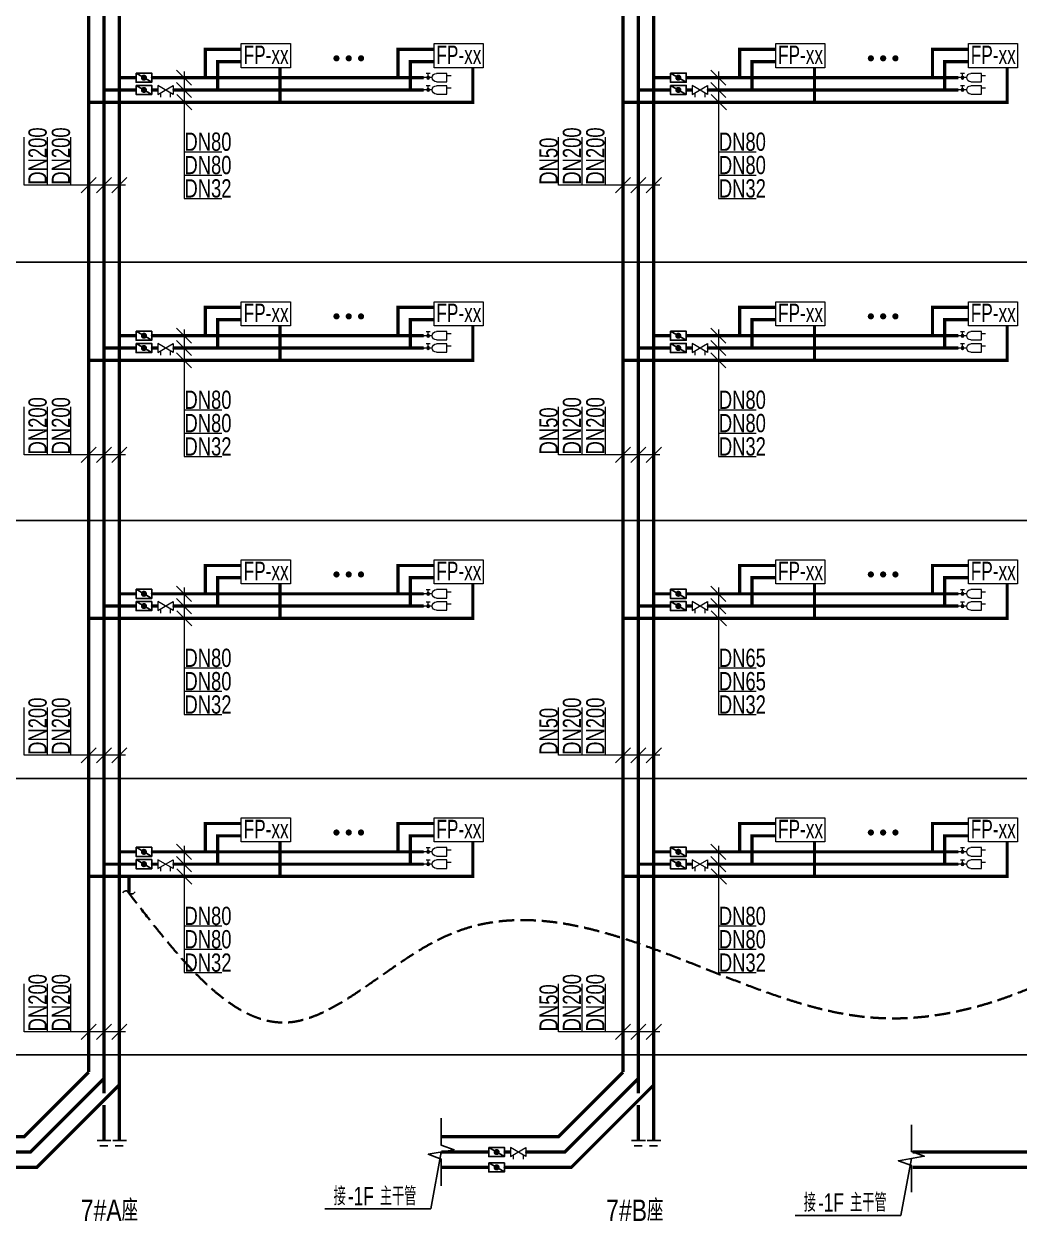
# Model space of a CAD drawing. Extents: x -778003 to -147913, y -2164908 to -814216.
# Drawn here: x -458302 to -442101, y -1025691 to -1006208 of the extents above; entities that cross this region are included whole.
import ezdxf

# ---------------------------------------------------------------- set-up
doc = ezdxf.new("R2010")
doc.units = 0
doc.header["$LTSCALE"] = 1000
doc.header["$MEASUREMENT"] = 0
doc.linetypes.add('CENTER2', pattern=[1.125, 0.75, -0.125, 0.125, -0.125])
doc.linetypes.add('DASH', pattern=[0.35, 0.25, -0.1])
doc.layers.get('0').update_dxf_attribs({"linetype": 'CONTINUOUS'})
for name, color, linetype in [('EQ-TH', 7, 'CONTINUOUS'), ('H-公共文字', 7, 'CONTINUOUS'), ('TEXT-风机盘管', 7, 'CONTINUOUS'), ('VALVE-空冷热供水', 7, 'CONTINUOUS')]:
    doc.layers.add(name, color=color, linetype=linetype)
for name, color, linetype, lineweight in [('EQ-风机盘管', 7, 'CONTINUOUS', 20), ('H-DIM-空调', 7, 'CONTINUOUS', 20), ('H-KT-冷凝', 5, 'N_LINE', 35), ('H-KT-冷热供', 3, 'LRG_LINE', 35), ('H-KT-冷热回', 2, 'LRH_LINE', 35), ('H-KT-阀件', 7, 'CONTINUOUS', 20), ('H-辅助', 7, 'CONTINUOUS', 20)]:
    doc.layers.add(name, color=color, linetype=linetype, lineweight=lineweight)
doc.styles.add('_THVAC_PIPEDN', font='ROS', dxfattribs={"width": 0.8, "height": 3.5, "bigfont": 'JD'})
doc.styles.add('GB-100', font='ROS', dxfattribs={"width": 0.8, "height": 300, "bigfont": 'JD'})
doc.styles.add('HZF', font='ROS', dxfattribs={"width": 0.8, "bigfont": 'JD'})
doc.styles.add('KHZ', font='ROMANS', dxfattribs={"width": 0.7, "bigfont": 'HZTXT'})
doc.linetypes.add('LRG_LINE', pattern='A,1.5,-0.1,["LRG",KHZ,S=0.1,R=0,X=-0.1,Y=-0.05],-0.2', length=1.8)
doc.linetypes.add('LRH_LINE', pattern='A,1.5,-0.1,["LRH",KHZ,S=0.1,R=0,X=-0.1,Y=-0.05],-0.2', length=1.8)
doc.linetypes.add('N_LINE', pattern='A,1.5,-0.1,["N",KHZ,S=0.1,R=0,X=-0.1,Y=-0.05],-0.02', length=1.62)

# ---------------------------------------------------------------- blocks, each defined once
blk = doc.blocks.new('$VALVE$00000964')
h = blk.add_hatch(color=256)
h.paths.add_polyline_path([(15, 46, 0.414214), (0, 61), (0, 31, 0.414214)])
h.paths.add_polyline_path([(0, 61, 0.414214), (-15, 46, 0.414214), (0, 31)])
for p, q in [((23, 251), (23, 297)), ((-46, 138), (-46, 251)), ((-46, 251), (46, 251)), ((46, 251), (46, 138)), ((0, 92), (0, 0)), ((15, 46), (44, 46)), ((44, 68), (44, 24))]:
    blk.add_line(p, q)
blk.add_circle((0, 46), 14.7)
blk.add_arc((0, 138), 46.1, 180, 0)
blk.add_point((0, 0))
blk = doc.blocks.new('$VALVE$00000929')
blk.add_lwpolyline([(-125, -72), (125, 72), (125, -72), (-125, 72)], close=True)
for points in [[(-80, -46), (-80, -116)], [(80, -46), (80, -116)]]:
    blk.add_lwpolyline(points)
for p in [(-125, 0), (125, 0)]:
    blk.add_point(p)
blk = doc.blocks.new('$VALVE$00000898')
blk.add_lwpolyline([(128, 74), (-128, -74), (-128, 74)], close=True)
blk.add_lwpolyline([(128, 74), (128, -74), (-128, -74)])
at = {"const_width": 50}
blk.add_lwpolyline([(0, 25, -1), (0, -25, -1)], format="xyb", close=True, dxfattribs=at)
for p in [(-128, 0), (128, 0)]:
    blk.add_point(p)
blk = doc.blocks.new('$ThvacSys$00000040')
at = {"elevation": 0}
blk.add_lwpolyline([(7, -101, -0.575183), (0, 0, 0.604745), (-11, 101, 16.924828)], format="xyb", dxfattribs=at)

msp = doc.modelspace()

# ---------------------------------------------------------------- hatches: boundary and pattern name
at = {"layer": 'H-KT-冷凝', "linetype": 'CENTER2'}
for points in [[(-450994.5, -1007482.2), (-450968.3, -1007482.2), (-450968.3, -1007508.5)], [(-450994.5, -1007482.2), (-450994.5, -1007508.5), (-450968.3, -1007508.5)], [(-442294.5, -1007482.2), (-442268.3, -1007482.2), (-442268.3, -1007508.5)], [(-442294.5, -1007482.2), (-442294.5, -1007508.5), (-442268.3, -1007508.5)], [(-450994.5, -1011682.2), (-450968.3, -1011682.2), (-450968.3, -1011708.5)], [(-450994.5, -1011682.2), (-450994.5, -1011708.5), (-450968.3, -1011708.5)], [(-442294.5, -1011682.2), (-442268.3, -1011682.2), (-442268.3, -1011708.5)], [(-442294.5, -1011682.2), (-442294.5, -1011708.5), (-442268.3, -1011708.5)], [(-450994.5, -1015882.2), (-450968.3, -1015882.2), (-450968.3, -1015908.5)], [(-450994.5, -1015882.2), (-450994.5, -1015908.5), (-450968.3, -1015908.5)], [(-442294.5, -1015882.2), (-442268.3, -1015882.2), (-442268.3, -1015908.5)], [(-442294.5, -1015882.2), (-442294.5, -1015908.5), (-442268.3, -1015908.5)], [(-450994.5, -1020082.2), (-450968.3, -1020082.2), (-450968.3, -1020108.5)], [(-450994.5, -1020082.2), (-450994.5, -1020108.5), (-450968.3, -1020108.5)], [(-442294.5, -1020082.2), (-442268.3, -1020082.2), (-442268.3, -1020108.5)], [(-442294.5, -1020082.2), (-442294.5, -1020108.5), (-442268.3, -1020108.5)]]:
    msp.add_hatch(color=256, dxfattribs=at).paths.add_polyline_path(points)
at = {"layer": 'H-KT-冷热供', "linetype": 'Continuous'}
for points in [[(-455348.9, -1006621.1), (-455375.1, -1006621.1), (-455375.1, -1006594.8)], [(-455348.9, -1006621.1), (-455348.9, -1006594.8), (-455375.1, -1006594.8)], [(-452211.1, -1006621.1), (-452237.3, -1006621.1), (-452237.3, -1006594.8)], [(-452211.1, -1006621.1), (-452211.1, -1006594.8), (-452237.3, -1006594.8)], [(-446648.9, -1006621.1), (-446675.1, -1006621.1), (-446675.1, -1006594.8)], [(-446648.9, -1006621.1), (-446648.9, -1006594.8), (-446675.1, -1006594.8)], [(-443511.1, -1006621.1), (-443537.3, -1006621.1), (-443537.3, -1006594.8)], [(-443511.1, -1006621.1), (-443511.1, -1006594.8), (-443537.3, -1006594.8)], [(-455348.9, -1010821.1), (-455375.1, -1010821.1), (-455375.1, -1010794.8)], [(-455348.9, -1010821.1), (-455348.9, -1010794.8), (-455375.1, -1010794.8)], [(-452211.1, -1010821.1), (-452237.3, -1010821.1), (-452237.3, -1010794.8)], [(-452211.1, -1010821.1), (-452211.1, -1010794.8), (-452237.3, -1010794.8)], [(-446648.9, -1010821.1), (-446675.1, -1010821.1), (-446675.1, -1010794.8)], [(-446648.9, -1010821.1), (-446648.9, -1010794.8), (-446675.1, -1010794.8)], [(-443511.1, -1010821.1), (-443537.3, -1010821.1), (-443537.3, -1010794.8)], [(-443511.1, -1010821.1), (-443511.1, -1010794.8), (-443537.3, -1010794.8)], [(-455348.9, -1015021.1), (-455375.1, -1015021.1), (-455375.1, -1014994.8)], [(-455348.9, -1015021.1), (-455348.9, -1014994.8), (-455375.1, -1014994.8)], [(-452211.1, -1015021.1), (-452237.3, -1015021.1), (-452237.3, -1014994.8)], [(-452211.1, -1015021.1), (-452211.1, -1014994.8), (-452237.3, -1014994.8)], [(-446648.9, -1015021.1), (-446675.1, -1015021.1), (-446675.1, -1014994.8)], [(-446648.9, -1015021.1), (-446648.9, -1014994.8), (-446675.1, -1014994.8)], [(-443511.1, -1015021.1), (-443537.3, -1015021.1), (-443537.3, -1014994.8)], [(-443511.1, -1015021.1), (-443511.1, -1014994.8), (-443537.3, -1014994.8)], [(-455348.9, -1019221.1), (-455375.1, -1019221.1), (-455375.1, -1019194.8)], [(-455348.9, -1019221.1), (-455348.9, -1019194.8), (-455375.1, -1019194.8)], [(-452211.1, -1019221.1), (-452237.3, -1019221.1), (-452237.3, -1019194.8)], [(-452211.1, -1019221.1), (-452211.1, -1019194.8), (-452237.3, -1019194.8)], [(-446648.9, -1019221.1), (-446675.1, -1019221.1), (-446675.1, -1019194.8)], [(-446648.9, -1019221.1), (-446648.9, -1019194.8), (-446675.1, -1019194.8)], [(-443511.1, -1019221.1), (-443537.3, -1019221.1), (-443537.3, -1019194.8)], [(-443511.1, -1019221.1), (-443511.1, -1019194.8), (-443537.3, -1019194.8)]]:
    msp.add_hatch(color=256, dxfattribs=at).paths.add_polyline_path(points)
at = {"layer": 'H-KT-冷热回', "linetype": 'DASH'}
for points in [[(-455148.9, -1006821.1), (-455175.1, -1006821.1), (-455175.1, -1006794.8)], [(-455148.9, -1006821.1), (-455148.9, -1006794.8), (-455175.1, -1006794.8)], [(-452011.1, -1006821.1), (-452037.3, -1006821.1), (-452037.3, -1006794.8)], [(-452011.1, -1006821.1), (-452011.1, -1006794.8), (-452037.3, -1006794.8)], [(-446448.9, -1006821.1), (-446475.1, -1006821.1), (-446475.1, -1006794.8)], [(-446448.9, -1006821.1), (-446448.9, -1006794.8), (-446475.1, -1006794.8)], [(-443311.1, -1006821.1), (-443337.3, -1006821.1), (-443337.3, -1006794.8)], [(-443311.1, -1006821.1), (-443311.1, -1006794.8), (-443337.3, -1006794.8)], [(-455148.9, -1011021.1), (-455175.1, -1011021.1), (-455175.1, -1010994.8)], [(-455148.9, -1011021.1), (-455148.9, -1010994.8), (-455175.1, -1010994.8)], [(-452011.1, -1011021.1), (-452037.3, -1011021.1), (-452037.3, -1010994.8)], [(-452011.1, -1011021.1), (-452011.1, -1010994.8), (-452037.3, -1010994.8)], [(-446448.9, -1011021.1), (-446475.1, -1011021.1), (-446475.1, -1010994.8)], [(-446448.9, -1011021.1), (-446448.9, -1010994.8), (-446475.1, -1010994.8)], [(-443311.1, -1011021.1), (-443337.3, -1011021.1), (-443337.3, -1010994.8)], [(-443311.1, -1011021.1), (-443311.1, -1010994.8), (-443337.3, -1010994.8)], [(-455148.9, -1015221.1), (-455175.1, -1015221.1), (-455175.1, -1015194.8)], [(-455148.9, -1015221.1), (-455148.9, -1015194.8), (-455175.1, -1015194.8)], [(-452011.1, -1015221.1), (-452037.3, -1015221.1), (-452037.3, -1015194.8)], [(-452011.1, -1015221.1), (-452011.1, -1015194.8), (-452037.3, -1015194.8)], [(-446448.9, -1015221.1), (-446475.1, -1015221.1), (-446475.1, -1015194.8)], [(-446448.9, -1015221.1), (-446448.9, -1015194.8), (-446475.1, -1015194.8)], [(-443311.1, -1015221.1), (-443337.3, -1015221.1), (-443337.3, -1015194.8)], [(-443311.1, -1015221.1), (-443311.1, -1015194.8), (-443337.3, -1015194.8)], [(-455148.9, -1019421.1), (-455175.1, -1019421.1), (-455175.1, -1019394.8)], [(-455148.9, -1019421.1), (-455148.9, -1019394.8), (-455175.1, -1019394.8)], [(-452011.1, -1019421.1), (-452037.3, -1019421.1), (-452037.3, -1019394.8)], [(-452011.1, -1019421.1), (-452011.1, -1019394.8), (-452037.3, -1019394.8)], [(-446448.9, -1019421.1), (-446475.1, -1019421.1), (-446475.1, -1019394.8)], [(-446448.9, -1019421.1), (-446448.9, -1019394.8), (-446475.1, -1019394.8)], [(-443311.1, -1019421.1), (-443337.3, -1019421.1), (-443337.3, -1019394.8)], [(-443311.1, -1019421.1), (-443311.1, -1019394.8), (-443337.3, -1019394.8)]]:
    msp.add_hatch(color=256, dxfattribs=at).paths.add_polyline_path(points)

# ---------------------------------------------------------------- linework, layer by layer
for p, q in [((-480720.3, -1010087.1), (-408080, -1010087.1)), ((-480720.3, -1014287.1), (-408080, -1014287.1)), ((-480720.3, -1018487.1), (-408080, -1018487.1)), ((-480720.3, -1022987.1), (-408080, -1022987.1)), ((-456885.6, -1024381.6), (-457108.3, -1024381.6)), ((-456633.6, -1024381.6), (-456856.4, -1024381.6)), ((-448185.6, -1024381.6), (-448408.3, -1024381.6)), ((-447933.6, -1024381.6), (-448156.4, -1024381.6)), ((-456938.1, -1024465.4), (-457066.6, -1024465.4)), ((-456688.1, -1024465.4), (-456816.6, -1024465.4)), ((-448238.1, -1024465.4), (-448366.6, -1024465.4)), ((-447988.1, -1024465.4), (-448116.6, -1024465.4))]:
    msp.add_line(p, q)
at = {"const_width": 50}
for points in [[(-453239.1, -1006767.4, 1), (-453189.1, -1006767.4, 1)], [(-453039.1, -1006767.4, 1), (-452989.1, -1006767.4, 1)], [(-452839.1, -1006767.4, 1), (-452789.1, -1006767.4, 1)], [(-444539.1, -1006767.4, 1), (-444489.1, -1006767.4, 1)], [(-444339.1, -1006767.4, 1), (-444289.1, -1006767.4, 1)], [(-444139.1, -1006767.4, 1), (-444089.1, -1006767.4, 1)], [(-453239.1, -1010967.4, 1), (-453189.1, -1010967.4, 1)], [(-453039.1, -1010967.4, 1), (-452989.1, -1010967.4, 1)], [(-452839.1, -1010967.4, 1), (-452789.1, -1010967.4, 1)], [(-444539.1, -1010967.4, 1), (-444489.1, -1010967.4, 1)], [(-444339.1, -1010967.4, 1), (-444289.1, -1010967.4, 1)], [(-444139.1, -1010967.4, 1), (-444089.1, -1010967.4, 1)], [(-453239.1, -1015167.4, 1), (-453189.1, -1015167.4, 1)], [(-453039.1, -1015167.4, 1), (-452989.1, -1015167.4, 1)], [(-452839.1, -1015167.4, 1), (-452789.1, -1015167.4, 1)], [(-444539.1, -1015167.4, 1), (-444489.1, -1015167.4, 1)], [(-444339.1, -1015167.4, 1), (-444289.1, -1015167.4, 1)], [(-444139.1, -1015167.4, 1), (-444089.1, -1015167.4, 1)], [(-453239.1, -1019367.4, 1), (-453189.1, -1019367.4, 1)], [(-453039.1, -1019367.4, 1), (-452989.1, -1019367.4, 1)], [(-452839.1, -1019367.4, 1), (-452789.1, -1019367.4, 1)], [(-444539.1, -1019367.4, 1), (-444489.1, -1019367.4, 1)], [(-444339.1, -1019367.4, 1), (-444289.1, -1019367.4, 1)], [(-444139.1, -1019367.4, 1), (-444089.1, -1019367.4, 1)]]:
    msp.add_lwpolyline(points, format="xyb", close=True, dxfattribs=at)
at = {"color": 8, "linetype": 'DASH', "lineweight": 30}
msp.add_spline([(-456617.9, -1020321.6, 0), (-453993, -1022457.2), (-451420.5, -1021046.8), (-444636.4, -1022366.2), (-438751.7, -1020082.2)], degree=3, dxfattribs=at)
at = {"layer": 'EQ-风机盘管', "color": 4}
for points in [[(-454763, -1006528.9), (-453962.8, -1006528.9), (-453962.8, -1006921.1), (-454763, -1006921.1)], [(-451625.2, -1006528.9), (-450825, -1006528.9), (-450825, -1006921.1), (-451625.2, -1006921.1)], [(-446063, -1006528.9), (-445262.8, -1006528.9), (-445262.8, -1006921.1), (-446063, -1006921.1)], [(-442925.2, -1006528.9), (-442125, -1006528.9), (-442125, -1006921.1), (-442925.2, -1006921.1)], [(-454763, -1010728.9), (-453962.8, -1010728.9), (-453962.8, -1011121.1), (-454763, -1011121.1)], [(-451625.2, -1010728.9), (-450825, -1010728.9), (-450825, -1011121.1), (-451625.2, -1011121.1)], [(-446063, -1010728.9), (-445262.8, -1010728.9), (-445262.8, -1011121.1), (-446063, -1011121.1)], [(-442925.2, -1010728.9), (-442125, -1010728.9), (-442125, -1011121.1), (-442925.2, -1011121.1)], [(-454763, -1014928.9), (-453962.8, -1014928.9), (-453962.8, -1015321.1), (-454763, -1015321.1)], [(-451625.2, -1014928.9), (-450825, -1014928.9), (-450825, -1015321.1), (-451625.2, -1015321.1)], [(-446063, -1014928.9), (-445262.8, -1014928.9), (-445262.8, -1015321.1), (-446063, -1015321.1)], [(-442925.2, -1014928.9), (-442125, -1014928.9), (-442125, -1015321.1), (-442925.2, -1015321.1)], [(-454763, -1019128.9), (-453962.8, -1019128.9), (-453962.8, -1019521.1), (-454763, -1019521.1)], [(-451625.2, -1019128.9), (-450825, -1019128.9), (-450825, -1019521.1), (-451625.2, -1019521.1)], [(-446063, -1019128.9), (-445262.8, -1019128.9), (-445262.8, -1019521.1), (-446063, -1019521.1)], [(-442925.2, -1019128.9), (-442125, -1019128.9), (-442125, -1019521.1), (-442925.2, -1019521.1)]]:
    msp.add_lwpolyline(points, close=True, dxfattribs=at)
at = {"layer": 'H-DIM-空调'}
for p, q in [((-455820.1, -1006958.5), (-455572.6, -1007205.9)), ((-455696.3, -1006982.2), (-455696.3, -1008588)), ((-447120.1, -1006958.5), (-446872.6, -1007205.9)), ((-446996.3, -1006982.2), (-446996.3, -1008588)), ((-455820.1, -1007158.5), (-455572.6, -1007405.9)), ((-447120.1, -1007158.5), (-446872.6, -1007405.9)), ((-455814.4, -1007358.5), (-455566.9, -1007605.9)), ((-447114.4, -1007358.5), (-446866.9, -1007605.9)), ((-458296.8, -1008831.8), (-458296.8, -1008051.2)), ((-457916.8, -1008831.8), (-457916.8, -1008051.2)), ((-457536.8, -1008831.8), (-457536.8, -1008051.2)), ((-449596.8, -1008831.8), (-449596.8, -1008051.2)), ((-449216.8, -1008831.8), (-449216.8, -1008051.2)), ((-448836.8, -1008831.8), (-448836.8, -1008051.2)), ((-455696.3, -1008288), (-455080.8, -1008288)), ((-455696.3, -1008288), (-455696.3, -1009048)), ((-446996.3, -1008288), (-446380.8, -1008288)), ((-446996.3, -1008288), (-446996.3, -1009048)), ((-457372.7, -1008955.6), (-457125.2, -1008708.1)), ((-457122.7, -1008955.6), (-456875.2, -1008708.1)), ((-456872.7, -1008955.6), (-456625.2, -1008708.1)), ((-455696.3, -1008668), (-455080.8, -1008668)), ((-448672.7, -1008955.6), (-448425.2, -1008708.1)), ((-448422.7, -1008955.6), (-448175.2, -1008708.1)), ((-448172.7, -1008955.6), (-447925.2, -1008708.1)), ((-446996.3, -1008668), (-446380.8, -1008668)), ((-457536.8, -1008831.8), (-458296.8, -1008831.8)), ((-456648.9, -1008831.8), (-457536.8, -1008831.8)), ((-448836.8, -1008831.8), (-449596.8, -1008831.8)), ((-447948.9, -1008831.8), (-448836.8, -1008831.8)), ((-455696.3, -1009048), (-455080.8, -1009048)), ((-446996.3, -1009048), (-446380.8, -1009048)), ((-455820.1, -1011158.5), (-455572.6, -1011405.9)), ((-447120.1, -1011158.5), (-446872.6, -1011405.9)), ((-455696.3, -1011182.2), (-455696.3, -1012788)), ((-446996.3, -1011182.2), (-446996.3, -1012788)), ((-455820.1, -1011358.5), (-455572.6, -1011605.9)), ((-447120.1, -1011358.5), (-446872.6, -1011605.9)), ((-455820.1, -1011558.5), (-455572.6, -1011805.9)), ((-447120.1, -1011558.5), (-446872.6, -1011805.9)), ((-458296.8, -1013221.8), (-458296.8, -1012441.2)), ((-457916.8, -1013221.8), (-457916.8, -1012441.2)), ((-457536.8, -1013221.8), (-457536.8, -1012441.2)), ((-455696.3, -1012488), (-455080.8, -1012488)), ((-455696.3, -1012488), (-455696.3, -1013248)), ((-449596.8, -1013221.8), (-449596.8, -1012441.2)), ((-449216.8, -1013221.8), (-449216.8, -1012441.2)), ((-448836.8, -1013221.8), (-448836.8, -1012441.2)), ((-446996.3, -1012488), (-446380.8, -1012488)), ((-446996.3, -1012488), (-446996.3, -1013248)), ((-455696.3, -1012868), (-455080.8, -1012868)), ((-446996.3, -1012868), (-446380.8, -1012868)), ((-457372.7, -1013345.6), (-457125.2, -1013098.1)), ((-457122.7, -1013345.6), (-456875.2, -1013098.1)), ((-456872.7, -1013345.6), (-456625.2, -1013098.1)), ((-448672.7, -1013345.6), (-448425.2, -1013098.1)), ((-448422.7, -1013345.6), (-448175.2, -1013098.1)), ((-448172.7, -1013345.6), (-447925.2, -1013098.1)), ((-457536.8, -1013221.8), (-458296.8, -1013221.8)), ((-456648.9, -1013221.8), (-457536.8, -1013221.8)), ((-455696.3, -1013248), (-455080.8, -1013248)), ((-448836.8, -1013221.8), (-449596.8, -1013221.8)), ((-447948.9, -1013221.8), (-448836.8, -1013221.8)), ((-446996.3, -1013248), (-446380.8, -1013248)), ((-455820.1, -1015358.5), (-455572.6, -1015605.9)), ((-455696.3, -1015382.2), (-455696.3, -1016988)), ((-447120.1, -1015358.5), (-446872.6, -1015605.9)), ((-446996.3, -1015382.2), (-446996.3, -1016988)), ((-455820.1, -1015558.5), (-455572.6, -1015805.9)), ((-447120.1, -1015558.5), (-446872.6, -1015805.9)), ((-455814.4, -1015758.5), (-455566.9, -1016005.9)), ((-447114.4, -1015758.5), (-446866.9, -1016005.9)), ((-455696.3, -1016688), (-455080.8, -1016688)), ((-455696.3, -1016688), (-455696.3, -1017448)), ((-446996.3, -1016688), (-446380.8, -1016688)), ((-446996.3, -1016688), (-446996.3, -1017448)), ((-455696.3, -1017068), (-455080.8, -1017068)), ((-446996.3, -1017068), (-446380.8, -1017068)), ((-458296.8, -1018111), (-458296.8, -1017330.3)), ((-457916.8, -1018111), (-457916.8, -1017330.3)), ((-457536.8, -1018111), (-457536.8, -1017330.3)), ((-449596.8, -1018111), (-449596.8, -1017330.3)), ((-449216.8, -1018111), (-449216.8, -1017330.3)), ((-448836.8, -1018111), (-448836.8, -1017330.3)), ((-455696.3, -1017448), (-455080.8, -1017448)), ((-446996.3, -1017448), (-446380.8, -1017448)), ((-457536.8, -1018111), (-458296.8, -1018111)), ((-456648.9, -1018111), (-457536.8, -1018111)), ((-457372.7, -1018234.7), (-457125.2, -1017987.2)), ((-457122.7, -1018234.7), (-456875.2, -1017987.2)), ((-456872.7, -1018234.7), (-456625.2, -1017987.2)), ((-448836.8, -1018111), (-449596.8, -1018111)), ((-447948.9, -1018111), (-448836.8, -1018111)), ((-448672.7, -1018234.7), (-448425.2, -1017987.2)), ((-448422.7, -1018234.7), (-448175.2, -1017987.2)), ((-448172.7, -1018234.7), (-447925.2, -1017987.2)), ((-455820.1, -1019558.5), (-455572.6, -1019805.9)), ((-455696.3, -1019582.2), (-455696.3, -1021188)), ((-447120.1, -1019558.5), (-446872.6, -1019805.9)), ((-446996.3, -1019582.2), (-446996.3, -1021188)), ((-455820.1, -1019758.5), (-455572.6, -1020005.9)), ((-447120.1, -1019758.5), (-446872.6, -1020005.9)), ((-455814.4, -1019958.5), (-455566.9, -1020205.9)), ((-447114.4, -1019958.5), (-446866.9, -1020205.9)), ((-455696.3, -1020888), (-455080.8, -1020888)), ((-455696.3, -1020888), (-455696.3, -1021648)), ((-446996.3, -1020888), (-446380.8, -1020888)), ((-446996.3, -1020888), (-446996.3, -1021648)), ((-455696.3, -1021268), (-455080.8, -1021268)), ((-446996.3, -1021268), (-446380.8, -1021268)), ((-455696.3, -1021648), (-455080.8, -1021648)), ((-446996.3, -1021648), (-446380.8, -1021648)), ((-458296.8, -1022611), (-458296.8, -1021830.3)), ((-457916.8, -1022611), (-457916.8, -1021830.3)), ((-457536.8, -1022611), (-457536.8, -1021830.3)), ((-449596.8, -1022611), (-449596.8, -1021830.3)), ((-449216.8, -1022611), (-449216.8, -1021830.3)), ((-448836.8, -1022611), (-448836.8, -1021830.3)), ((-457536.8, -1022611), (-458296.8, -1022611)), ((-456648.9, -1022611), (-457536.8, -1022611)), ((-457372.7, -1022734.7), (-457125.2, -1022487.2)), ((-457122.7, -1022734.7), (-456875.2, -1022487.2)), ((-456872.7, -1022734.7), (-456625.2, -1022487.2)), ((-448836.8, -1022611), (-449596.8, -1022611)), ((-447948.9, -1022611), (-448836.8, -1022611)), ((-448672.7, -1022734.7), (-448425.2, -1022487.2)), ((-448422.7, -1022734.7), (-448175.2, -1022487.2)), ((-448172.7, -1022734.7), (-447925.2, -1022487.2))]:
    msp.add_line(p, q, dxfattribs=at)
at = {"layer": 'H-KT-冷凝', "linetype": 'CENTER2', "ltscale": 1.5, "const_width": 52.5}
for points in [[(-457248.9, -1007982.2), (-457248.9, -1003782.2)], [(-448548.9, -1007982.2), (-448548.9, -1003782.2)], [(-454132.4, -1007482.2), (-454132.4, -1006921.1)], [(-450994.5, -1007482.2), (-450994.5, -1006921.1)], [(-445432.4, -1007482.2), (-445432.4, -1006921.1)], [(-442294.5, -1007482.2), (-442294.5, -1006921.1)], [(-457248.9, -1007482.2), (-454132.4, -1007482.2)], [(-454132.4, -1007482.2), (-450994.5, -1007482.2)], [(-448548.9, -1007482.2), (-445432.4, -1007482.2)], [(-445432.4, -1007482.2), (-442294.5, -1007482.2)], [(-457248.9, -1012182.2), (-457248.9, -1007982.2)], [(-448548.9, -1012182.2), (-448548.9, -1007982.2)], [(-454132.4, -1011682.2), (-454132.4, -1011121.1)], [(-450994.5, -1011682.2), (-450994.5, -1011121.1)], [(-445432.4, -1011682.2), (-445432.4, -1011121.1)], [(-442294.5, -1011682.2), (-442294.5, -1011121.1)], [(-457248.9, -1011682.2), (-454132.4, -1011682.2)], [(-454132.4, -1011682.2), (-450994.5, -1011682.2)], [(-448548.9, -1011682.2), (-445432.4, -1011682.2)], [(-445432.4, -1011682.2), (-442294.5, -1011682.2)], [(-457248.9, -1016382.2), (-457248.9, -1012182.2)], [(-448548.9, -1016382.2), (-448548.9, -1012182.2)], [(-454132.4, -1015882.2), (-454132.4, -1015321.1)], [(-450994.5, -1015882.2), (-450994.5, -1015321.1)], [(-445432.4, -1015882.2), (-445432.4, -1015321.1)], [(-442294.5, -1015882.2), (-442294.5, -1015321.1)], [(-457248.9, -1015882.2), (-454132.4, -1015882.2)], [(-454132.4, -1015882.2), (-450994.5, -1015882.2)], [(-448548.9, -1015882.2), (-445432.4, -1015882.2)], [(-445432.4, -1015882.2), (-442294.5, -1015882.2)], [(-457248.9, -1020882.2), (-457248.9, -1016382.2)], [(-448548.9, -1020882.2), (-448548.9, -1016382.2)], [(-454132.4, -1020082.2), (-454132.4, -1019521.1)], [(-450994.5, -1020082.2), (-450994.5, -1019521.1)], [(-445432.4, -1020082.2), (-445432.4, -1019521.1)], [(-442294.5, -1020082.2), (-442294.5, -1019521.1)], [(-457248.9, -1020082.2), (-454132.4, -1020082.2)], [(-454132.4, -1020082.2), (-450994.5, -1020082.2)], [(-448548.9, -1020082.2), (-445432.4, -1020082.2)], [(-445432.4, -1020082.2), (-442294.5, -1020082.2)], [(-457248.9, -1023267.7), (-457248.9, -1020882.2)], [(-448548.9, -1023267.7), (-448548.9, -1020882.2)], [(-460208.9, -1024317.5), (-458298.8, -1024317.5), (-457248.9, -1023267.7)], [(-451508.9, -1024317.5), (-449598.8, -1024317.5), (-448548.9, -1023267.7)]]:
    msp.add_lwpolyline(points, dxfattribs=at)
at = {"layer": 'H-KT-冷凝', "linetype": 'CENTER2', "ltscale": 1.5, "const_width": 52.5, "elevation": 0}
msp.add_lwpolyline([(-456593.3, -1020342.2), (-456593.3, -1020082.2)], dxfattribs=at)
at = {"layer": 'H-KT-冷热供', "linetype": 'Continuous', "ltscale": 1.5, "const_width": 52.5}
for points in [[(-456748.9, -1007382.2), (-456748.9, -1003182.2)], [(-448048.9, -1007382.2), (-448048.9, -1003182.2)], [(-455348.9, -1007082.2), (-455348.9, -1006621.1)], [(-455348.9, -1006621.1), (-454763, -1006621.1)], [(-452211.1, -1007082.2), (-452211.1, -1006621.1)], [(-452211.1, -1006621.1), (-451625.2, -1006621.1)], [(-446648.9, -1007082.2), (-446648.9, -1006621.1)], [(-446648.9, -1006621.1), (-446063, -1006621.1)], [(-443511.1, -1007082.2), (-443511.1, -1006621.1)], [(-443511.1, -1006621.1), (-442925.2, -1006621.1)], [(-456748.9, -1007082.2), (-456476.9, -1007082.2)], [(-456220.9, -1007082.2), (-455348.9, -1007082.2)], [(-455348.9, -1007082.2), (-452211.1, -1007082.2)], [(-452211.1, -1007082.2), (-451791.9, -1007082.2)], [(-448048.9, -1007082.2), (-447776.9, -1007082.2)], [(-447520.9, -1007082.2), (-446648.9, -1007082.2)], [(-446648.9, -1007082.2), (-443511.1, -1007082.2)], [(-443511.1, -1007082.2), (-443091.9, -1007082.2)], [(-456748.9, -1009442.2), (-456748.9, -1007382.2)], [(-448048.9, -1009442.2), (-448048.9, -1007382.2)], [(-456748.9, -1011582.2), (-456748.9, -1009442.2)], [(-448048.9, -1011582.2), (-448048.9, -1009442.2)], [(-455348.9, -1011282.2), (-455348.9, -1010821.1)], [(-455348.9, -1010821.1), (-454763, -1010821.1)], [(-452211.1, -1011282.2), (-452211.1, -1010821.1)], [(-452211.1, -1010821.1), (-451625.2, -1010821.1)], [(-446648.9, -1011282.2), (-446648.9, -1010821.1)], [(-446648.9, -1010821.1), (-446063, -1010821.1)], [(-443511.1, -1011282.2), (-443511.1, -1010821.1)], [(-443511.1, -1010821.1), (-442925.2, -1010821.1)], [(-456748.9, -1011282.2), (-456476.9, -1011282.2)], [(-456220.9, -1011282.2), (-455348.9, -1011282.2)], [(-455348.9, -1011282.2), (-452211.1, -1011282.2)], [(-452211.1, -1011282.2), (-451791.9, -1011282.2)], [(-448048.9, -1011282.2), (-447776.9, -1011282.2)], [(-447520.9, -1011282.2), (-446648.9, -1011282.2)], [(-446648.9, -1011282.2), (-443511.1, -1011282.2)], [(-443511.1, -1011282.2), (-443091.9, -1011282.2)], [(-456748.9, -1015482.2), (-456748.9, -1011582.2)], [(-448048.9, -1015482.2), (-448048.9, -1011582.2)], [(-455348.9, -1015482.2), (-455348.9, -1015021.1)], [(-455348.9, -1015021.1), (-454763, -1015021.1)], [(-452211.1, -1015482.2), (-452211.1, -1015021.1)], [(-452211.1, -1015021.1), (-451625.2, -1015021.1)], [(-446648.9, -1015482.2), (-446648.9, -1015021.1)], [(-446648.9, -1015021.1), (-446063, -1015021.1)], [(-443511.1, -1015482.2), (-443511.1, -1015021.1)], [(-443511.1, -1015021.1), (-442925.2, -1015021.1)], [(-456748.9, -1020282.2), (-456748.9, -1015482.2)], [(-456748.9, -1015482.2), (-456476.9, -1015482.2)], [(-456220.9, -1015482.2), (-455348.9, -1015482.2)], [(-455348.9, -1015482.2), (-452211.1, -1015482.2)], [(-452211.1, -1015482.2), (-451791.9, -1015482.2)], [(-448048.9, -1020282.2), (-448048.9, -1015482.2)], [(-448048.9, -1015482.2), (-447776.9, -1015482.2)], [(-447520.9, -1015482.2), (-446648.9, -1015482.2)], [(-446648.9, -1015482.2), (-443511.1, -1015482.2)], [(-443511.1, -1015482.2), (-443091.9, -1015482.2)], [(-455348.9, -1019682.2), (-455348.9, -1019221.1)], [(-455348.9, -1019221.1), (-454763, -1019221.1)], [(-452211.1, -1019682.2), (-452211.1, -1019221.1)], [(-452211.1, -1019221.1), (-451625.2, -1019221.1)], [(-446648.9, -1019682.2), (-446648.9, -1019221.1)], [(-446648.9, -1019221.1), (-446063, -1019221.1)], [(-443511.1, -1019682.2), (-443511.1, -1019221.1)], [(-443511.1, -1019221.1), (-442925.2, -1019221.1)], [(-456748.9, -1019682.2), (-456476.9, -1019682.2)], [(-456220.9, -1019682.2), (-455348.9, -1019682.2)], [(-455348.9, -1019682.2), (-452211.1, -1019682.2)], [(-452211.1, -1019682.2), (-451791.9, -1019682.2)], [(-448048.9, -1019682.2), (-447776.9, -1019682.2)], [(-447520.9, -1019682.2), (-446648.9, -1019682.2)], [(-446648.9, -1019682.2), (-443511.1, -1019682.2)], [(-443511.1, -1019682.2), (-443091.9, -1019682.2)], [(-456748.9, -1023474.8), (-456748.9, -1020282.2)], [(-448048.9, -1023474.8), (-448048.9, -1020282.2)], [(-459178.9, -1024817.5), (-458091.7, -1024817.5), (-456748.9, -1023474.8)], [(-456748.9, -1023474.8), (-456748.9, -1024381.6)], [(-450478.9, -1024817.5), (-449391.7, -1024817.5), (-448048.9, -1023474.8)], [(-448048.9, -1023474.8), (-448048.9, -1024381.6)], [(-443835.1, -1024817.5), (-441718, -1024817.5), (-440375.2, -1023474.8)], [(-451508.9, -1024817.5), (-450734.9, -1024817.5)]]:
    msp.add_lwpolyline(points, dxfattribs=at)
at = {"layer": 'H-KT-冷热回', "linetype": 'DASH', "ltscale": 1.5, "const_width": 52.5}
for points in [[(-456998.9, -1007782.2), (-456998.9, -1003582.2)], [(-448298.9, -1007782.2), (-448298.9, -1003582.2)], [(-455148.9, -1007282.2), (-455148.9, -1006821.1)], [(-455148.9, -1006821.1), (-454763, -1006821.1)], [(-452011.1, -1007282.2), (-452011.1, -1006821.1)], [(-452011.1, -1006821.1), (-451625.2, -1006821.1)], [(-446448.9, -1007282.2), (-446448.9, -1006821.1)], [(-446448.9, -1006821.1), (-446063, -1006821.1)], [(-443311.1, -1007282.2), (-443311.1, -1006821.1)], [(-443311.1, -1006821.1), (-442925.2, -1006821.1)], [(-456998.9, -1007282.2), (-456476.9, -1007282.2)], [(-456220.9, -1007282.2), (-456124.1, -1007282.2)], [(-455873.7, -1007282.2), (-455148.9, -1007282.2)], [(-455148.9, -1007282.2), (-452011.1, -1007282.2)], [(-452011.1, -1007282.2), (-451791.9, -1007282.2)], [(-448298.9, -1007282.2), (-447776.9, -1007282.2)], [(-447520.9, -1007282.2), (-447424.1, -1007282.2)], [(-447173.7, -1007282.2), (-446448.9, -1007282.2)], [(-446448.9, -1007282.2), (-443311.1, -1007282.2)], [(-443311.1, -1007282.2), (-443091.9, -1007282.2)], [(-456998.9, -1009442.2), (-456998.9, -1007782.2)], [(-448298.9, -1009442.2), (-448298.9, -1007782.2)], [(-456998.9, -1011982.2), (-456998.9, -1009442.2)], [(-448298.9, -1011982.2), (-448298.9, -1009442.2)], [(-455148.9, -1011482.2), (-455148.9, -1011021.1)], [(-455148.9, -1011021.1), (-454763, -1011021.1)], [(-452011.1, -1011482.2), (-452011.1, -1011021.1)], [(-452011.1, -1011021.1), (-451625.2, -1011021.1)], [(-446448.9, -1011482.2), (-446448.9, -1011021.1)], [(-446448.9, -1011021.1), (-446063, -1011021.1)], [(-443311.1, -1011482.2), (-443311.1, -1011021.1)], [(-443311.1, -1011021.1), (-442925.2, -1011021.1)], [(-456998.9, -1011482.2), (-456476.9, -1011482.2)], [(-456220.9, -1011482.2), (-456124.1, -1011482.2)], [(-455873.7, -1011482.2), (-455148.9, -1011482.2)], [(-455148.9, -1011482.2), (-452011.1, -1011482.2)], [(-452011.1, -1011482.2), (-451791.9, -1011482.2)], [(-448298.9, -1011482.2), (-447776.9, -1011482.2)], [(-447520.9, -1011482.2), (-447424.1, -1011482.2)], [(-447173.7, -1011482.2), (-446448.9, -1011482.2)], [(-446448.9, -1011482.2), (-443311.1, -1011482.2)], [(-443311.1, -1011482.2), (-443091.9, -1011482.2)], [(-456998.9, -1016182.2), (-456998.9, -1011982.2)], [(-448298.9, -1016182.2), (-448298.9, -1011982.2)], [(-455148.9, -1015682.2), (-455148.9, -1015221.1)], [(-455148.9, -1015221.1), (-454763, -1015221.1)], [(-452011.1, -1015682.2), (-452011.1, -1015221.1)], [(-452011.1, -1015221.1), (-451625.2, -1015221.1)], [(-446448.9, -1015682.2), (-446448.9, -1015221.1)], [(-446448.9, -1015221.1), (-446063, -1015221.1)], [(-443311.1, -1015682.2), (-443311.1, -1015221.1)], [(-443311.1, -1015221.1), (-442925.2, -1015221.1)], [(-456998.9, -1015682.2), (-456476.9, -1015682.2)], [(-456220.9, -1015682.2), (-456124.1, -1015682.2)], [(-455873.7, -1015682.2), (-455148.9, -1015682.2)], [(-455148.9, -1015682.2), (-452011.1, -1015682.2)], [(-452011.1, -1015682.2), (-451791.9, -1015682.2)], [(-448298.9, -1015682.2), (-447776.9, -1015682.2)], [(-447520.9, -1015682.2), (-447424.1, -1015682.2)], [(-447173.7, -1015682.2), (-446448.9, -1015682.2)], [(-446448.9, -1015682.2), (-443311.1, -1015682.2)], [(-443311.1, -1015682.2), (-443091.9, -1015682.2)], [(-456998.9, -1020682.2), (-456998.9, -1016182.2)], [(-448298.9, -1020682.2), (-448298.9, -1016182.2)], [(-455148.9, -1019882.2), (-455148.9, -1019421.1)], [(-455148.9, -1019421.1), (-454763, -1019421.1)], [(-452011.1, -1019882.2), (-452011.1, -1019421.1)], [(-452011.1, -1019421.1), (-451625.2, -1019421.1)], [(-446448.9, -1019882.2), (-446448.9, -1019421.1)], [(-446448.9, -1019421.1), (-446063, -1019421.1)], [(-443311.1, -1019882.2), (-443311.1, -1019421.1)], [(-443311.1, -1019421.1), (-442925.2, -1019421.1)], [(-456998.9, -1019882.2), (-456476.9, -1019882.2)], [(-456220.9, -1019882.2), (-456124.1, -1019882.2)], [(-455873.7, -1019882.2), (-455148.9, -1019882.2)], [(-455148.9, -1019882.2), (-452011.1, -1019882.2)], [(-452011.1, -1019882.2), (-451791.9, -1019882.2)], [(-448298.9, -1019882.2), (-447776.9, -1019882.2)], [(-447520.9, -1019882.2), (-447424.1, -1019882.2)], [(-447173.7, -1019882.2), (-446448.9, -1019882.2)], [(-446448.9, -1019882.2), (-443311.1, -1019882.2)], [(-443311.1, -1019882.2), (-443091.9, -1019882.2)], [(-456998.9, -1023371.2), (-456998.9, -1020682.2)], [(-448298.9, -1023371.2), (-448298.9, -1020682.2)], [(-458831.7, -1024567.5), (-458195.3, -1024567.5), (-456998.9, -1023371.2)], [(-456998.9, -1023371.2), (-456998.9, -1023614.9)], [(-450131.7, -1024567.5), (-449495.3, -1024567.5), (-448298.9, -1023371.2)], [(-448298.9, -1023371.2), (-448298.9, -1023614.9)], [(-443835.1, -1024567.5), (-441821.5, -1024567.5), (-440625.2, -1023371.2)], [(-456998.9, -1023804), (-456998.9, -1024381.6)], [(-448298.9, -1023804), (-448298.9, -1024381.6)], [(-451508.9, -1024567.5), (-450734.9, -1024567.5)], [(-450478.9, -1024567.5), (-450382.1, -1024567.5)]]:
    msp.add_lwpolyline(points, dxfattribs=at)
at = {"layer": 'H-公共文字'}
for p, q in [((-451508.9, -1024567.5), (-451679.2, -1025494.5)), ((-443854.4, -1024672.2), (-444024.7, -1025599.3)), ((-453402.4, -1025494.5), (-451679.2, -1025494.5)), ((-445747.8, -1025599.3), (-444024.7, -1025599.3))]:
    msp.add_line(p, q, dxfattribs=at)
for points in [[(-451508.9, -1025118.5), (-451508.9, -1024681), (-451718.9, -1024604.6), (-451298.9, -1024530.5), (-451508.9, -1024456), (-451508.9, -1024018.5)], [(-443854.4, -1025223.2), (-443854.4, -1024785.7), (-444064.4, -1024709.3), (-443644.4, -1024635.2), (-443854.4, -1024560.7), (-443854.4, -1024123.2)]]:
    msp.add_lwpolyline(points, dxfattribs=at)

# ---------------------------------------------------------------- block references
at = {"layer": 'EQ-TH', "rotation": 270}
msp.add_blockref('$ThvacSys$00000040', (-456593.3, -1020342), dxfattribs=at)
at = {"layer": 'H-KT-阀件', "xscale": -1.5, "yscale": 1.5, "zscale": 1.5, "rotation": 270}
for p in [(-451791.9, -1007082.2), (-443091.9, -1007082.2), (-451791.9, -1007282.2), (-443091.9, -1007282.2), (-451791.9, -1011282.2), (-443091.9, -1011282.2), (-451791.9, -1011482.2), (-443091.9, -1011482.2), (-451791.9, -1015482.2), (-443091.9, -1015482.2), (-451791.9, -1015682.2), (-443091.9, -1015682.2), (-451791.9, -1019682.2), (-443091.9, -1019682.2), (-451791.9, -1019882.2), (-443091.9, -1019882.2)]:
    msp.add_blockref('$VALVE$00000964', p, dxfattribs=at)
at = {"layer": 'H-KT-阀件'}
for p in [(-455998.9, -1007282.2), (-447298.9, -1007282.2), (-455998.9, -1011482.2), (-447298.9, -1011482.2), (-455998.9, -1015682.2), (-447298.9, -1015682.2), (-455998.9, -1019882.2), (-447298.9, -1019882.2), (-450256.9, -1024567.5)]:
    msp.add_blockref('$VALVE$00000929', p, dxfattribs=at)
at = {"layer": 'VALVE-空冷热供水', "yscale": -1, "rotation": 180}
for p in [(-456348.9, -1007082.2), (-447648.9, -1007082.2), (-456348.9, -1007282.2), (-447648.9, -1007282.2), (-456348.9, -1011282.2), (-447648.9, -1011282.2), (-456348.9, -1011482.2), (-447648.9, -1011482.2), (-456348.9, -1015482.2), (-447648.9, -1015482.2), (-456348.9, -1015682.2), (-447648.9, -1015682.2), (-456348.9, -1019682.2), (-447648.9, -1019682.2), (-456348.9, -1019882.2), (-447648.9, -1019882.2), (-450606.9, -1024567.5), (-450606.9, -1024817.5)]:
    msp.add_blockref('$VALVE$00000898', p, dxfattribs=at)

# ---------------------------------------------------------------- texts
at = {"layer": 'H-DIM-空调', "color": 7, "style": '_THVAC_PIPEDN', "width": 0.752941}
for s, p in [('DN200', (-457931.8, -1008824.3)), ('DN200', (-457551.8, -1008824.3)), ('DN200', (-449231.8, -1008824.3)), ('DN200', (-448851.8, -1008824.3)), ('DN50', (-449611.8, -1008824.3)), ('DN200', (-457931.8, -1013214.3)), ('DN200', (-457551.8, -1013214.3)), ('DN200', (-449231.8, -1013214.3)), ('DN200', (-448851.8, -1013214.3)), ('DN50', (-449611.8, -1013214.3)), ('DN200', (-457931.8, -1018103.5)), ('DN200', (-457551.8, -1018103.5)), ('DN200', (-449231.8, -1018103.5)), ('DN200', (-448851.8, -1018103.5)), ('DN50', (-449611.8, -1018103.5)), ('DN200', (-457931.8, -1022603.5)), ('DN200', (-457551.8, -1022603.5)), ('DN50', (-449611.8, -1022603.5)), ('DN200', (-449231.8, -1022603.5)), ('DN200', (-448851.8, -1022603.5))]:
    msp.add_text(s, height=297.5, rotation=90, dxfattribs=at).set_placement(p)
for s, p in [('DN80', (-455688.8, -1008273)), ('DN80', (-446988.8, -1008273)), ('DN80', (-455688.8, -1008653)), ('DN80', (-446988.8, -1008653)), ('DN32', (-455688.8, -1009033)), ('DN32', (-446988.8, -1009033)), ('DN80', (-455688.8, -1012473)), ('DN80', (-446988.8, -1012473)), ('DN80', (-455688.8, -1012853)), ('DN80', (-446988.8, -1012853)), ('DN32', (-455688.8, -1013233)), ('DN32', (-446988.8, -1013233)), ('DN80', (-455688.8, -1016673)), ('DN65', (-446988.8, -1016673)), ('DN80', (-455688.8, -1017053)), ('DN65', (-446988.8, -1017053)), ('DN32', (-455688.8, -1017433)), ('DN32', (-446988.8, -1017433)), ('DN80', (-455688.8, -1020873)), ('DN80', (-446988.8, -1020873)), ('DN80', (-455688.8, -1021253)), ('DN80', (-446988.8, -1021253)), ('DN32', (-455688.8, -1021633)), ('DN32', (-446988.8, -1021633))]:
    msp.add_text(s, height=297.5, dxfattribs=at).set_placement(p)
at = {"layer": 'H-公共文字', "style": 'HZF', "width": 0.7}
for s, height, p in [('接', 297.7, (-453260.8, -1025434.5)), ('-1F', 300, (-453028, -1025434.5)), ('主干管', 297.67, (-452506.6, -1025434.5)), ('接', 297.7, (-445606.3, -1025539.2)), ('-1F', 300, (-445373.5, -1025539.2)), ('主干管', 297.67, (-444852, -1025539.2))]:
    msp.add_text(s, height=height, dxfattribs=at).set_placement(p)
at = {"layer": 'H-辅助', "style": 'GB-100', "width": 0.8}
for s, p in [('7#A座', (-457377.7, -1025690.9)), ('7#B座', (-448824.5, -1025690.9))]:
    msp.add_text(s, height=350, dxfattribs=at).set_placement(p)
at = {"layer": 'TEXT-风机盘管', "style": 'HZF', "width": 0.7}
for p in [(-454725.7, -1006861), (-451587.8, -1006861), (-446025.7, -1006861), (-442887.8, -1006861), (-454725.7, -1011061), (-451587.8, -1011061), (-446025.7, -1011061), (-442887.8, -1011061), (-454725.7, -1015261), (-451587.8, -1015261), (-446025.7, -1015261), (-442887.8, -1015261), (-454725.7, -1019461), (-451587.8, -1019461), (-446025.7, -1019461), (-442887.8, -1019461)]:
    msp.add_text('FP-xx', height=300, dxfattribs=at).set_placement(p)

doc.saveas('drawing.dxf')
